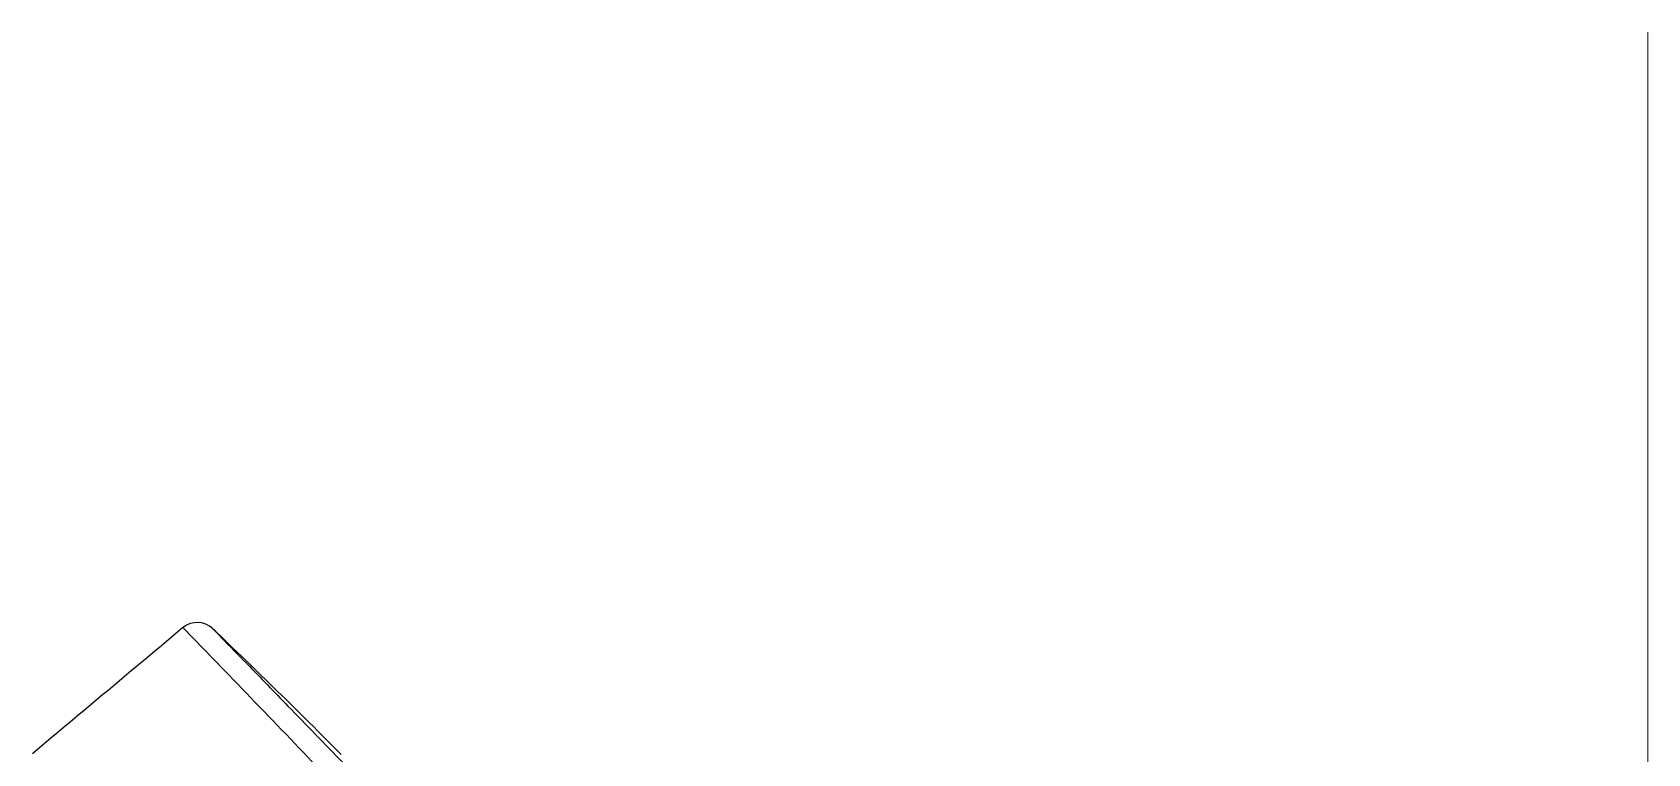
# Model space of a CAD drawing. Extents: x 0 to 1128, y 0 to 827.
# Drawn here: x 696.7 to 806.1, y 576.1 to 624.9 of the extents above; entities that cross this region are included whole.
import ezdxf

# ---------------------------------------------------------------- set-up
doc = ezdxf.new("R2010")
doc.units = 0
doc.header["$LTSCALE"] = 10
doc.header["$MEASUREMENT"] = 0
doc.layers.add('DEF_LAYER_ASSEM_MEMBER', color=7, linetype='CONTINUOUS')
doc.layers.add('치수선', color=7, linetype='CONTINUOUS', lineweight=20)

msp = doc.modelspace()

# ---------------------------------------------------------------- linework, layer by layer
at = {"layer": 'DEF_LAYER_ASSEM_MEMBER', "color": 9, "linetype": 'Continuous'}
msp.add_line((709.72, 581.71), (706.91, 584.61), dxfattribs=at)
at = {"layer": 'DEF_LAYER_ASSEM_MEMBER', "color": 7, "linetype": 'Continuous'}
msp.add_arc((707.88, 583.46), 1.5, 46.1938, 129.9798, dxfattribs=at)
for points, start_tangent, end_tangent in [([(706.91, 584.61), (696.71, 576.07)], (-0.766415, -0.642346), (-0.767247, -0.641352)), ([(717.62, 576.01), (708.92, 584.55)], (-0.701933, 0.712243), (-0.721815, 0.692086))]:
    msp.add_spline(points, degree=3, dxfattribs=dict(at, start_tangent=start_tangent, end_tangent=end_tangent))
at = {"layer": 'DEF_LAYER_ASSEM_MEMBER', "color": 9, "linetype": 'Continuous'}
for points, start_tangent, end_tangent in [([(708.92, 584.55), (709.5, 583.95), (711.23, 582.17), (714.02, 579.3), (717.75, 575.45)], (0.72181, -0.692092), (0.692891, -0.721042)), ([(754.81, 526.19), (752.82, 529.15), (750.6, 532.54), (748.18, 536.3), (745.5, 540.3), (739.33, 548.62), (732.51, 556.93), (725.64, 564.8), (719.21, 571.78), (709.72, 581.71)], (-0.544815, 0.838556), (-0.694865, 0.71914))]:
    msp.add_spline(points, degree=3, dxfattribs=dict(at, start_tangent=start_tangent, end_tangent=end_tangent))
at = {"layer": '치수선'}
msp.add_line((806.11, 93.31), (806.11, 624.95), dxfattribs=at)

doc.saveas('drawing.dxf')
